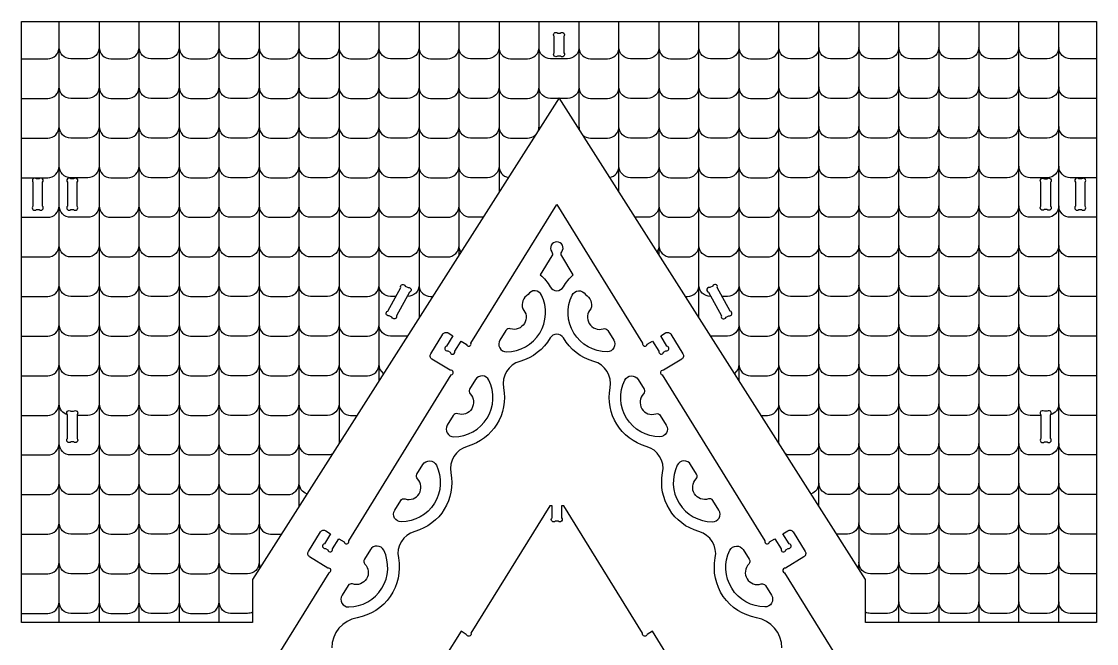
# Model space of a CAD drawing. Extents: x 2995 to 5271, y 518 to 1985.
# Drawn here: x 3443 to 4116, y 1088 to 1478 of the extents above; entities that cross this region are included whole.
import ezdxf

# ---------------------------------------------------------------- set-up
doc = ezdxf.new("R2010")
doc.units = 0
doc.header["$MEASUREMENT"] = 0
doc.layers.add('LAYER1', color=18, linetype='CONTINUOUS')

msp = doc.modelspace()

# ---------------------------------------------------------------- linework, layer by layer
at = {"layer": 'LAYER1'}
msp.add_lwpolyline([(3587.71, 1128.3), (3587.71, 1101.28), (3442.99, 1101.28), (3442.99, 1478.25), (4116.43, 1478.25), (4116.43, 1101.28), (3971.71, 1101.28), (3971.71, 1128.3), (3779.71, 1430.39)], close=True, dxfattribs=at)
for points in [[(3466.61, 1101.28), (3466.61, 1478.25)], [(3491.66, 1478.25), (3491.66, 1101.28)], [(3516.71, 1101.28), (3516.71, 1478.25)], [(3541.76, 1478.25), (3541.76, 1101.28)], [(3566.8, 1101.28), (3566.8, 1478.25)], [(3591.85, 1478.25), (3591.85, 1134.82)], [(3616.9, 1174.23), (3616.9, 1478.25)], [(3641.95, 1478.25), (3641.95, 1213.64)], [(3666.99, 1253.05), (3666.99, 1478.25)], [(3692.04, 1478.25), (3692.04, 1292.46)], [(3717.09, 1331.86), (3717.09, 1478.25)], [(3742.14, 1478.25), (3742.14, 1371.27)], [(3767.18, 1410.68), (3767.18, 1478.25)], [(3792.23, 1478.25), (3792.23, 1410.68)], [(3817.28, 1371.27), (3817.28, 1478.25)], [(3842.33, 1478.25), (3842.33, 1331.86)], [(3867.38, 1292.46), (3867.38, 1478.25)], [(3892.42, 1478.25), (3892.42, 1253.05)], [(3917.47, 1213.64), (3917.47, 1478.25)], [(3942.52, 1174.23), (3942.52, 1478.25)], [(3967.57, 1478.25), (3967.57, 1134.82)], [(3992.61, 1101.28), (3992.61, 1478.25)], [(4017.66, 1478.25), (4017.66, 1101.28)], [(4042.71, 1478.25), (4042.71, 1101.28)], [(4067.76, 1101.28), (4067.76, 1478.25)], [(4092.8, 1101.28), (4092.8, 1478.25)]]:
    msp.add_lwpolyline(points, dxfattribs=at)
for points in [[(3782.71, 1468.83), (3782.71, 1458.68, -1), (3780.58, 1456.56), (3778.83, 1456.56, -1), (3776.71, 1458.68), (3776.71, 1468.83, -1), (3778.83, 1470.96), (3780.58, 1470.96, -1)], [(3450.19, 1377.41), (3450.19, 1362.46, 1), (3452.31, 1360.34), (3454.06, 1360.34, 1), (3456.19, 1362.46), (3456.19, 1377.41, 1), (3454.06, 1379.54), (3452.31, 1379.54, 1)], [(3471.79, 1377.41), (3471.79, 1362.46, 1), (3473.91, 1360.34), (3475.66, 1360.34, 1), (3477.79, 1362.46), (3477.79, 1377.41, 1), (3475.66, 1379.54), (3473.91, 1379.54, 1)], [(4083.75, 1379.54), (4085.5, 1379.54, -1), (4087.63, 1377.41), (4087.63, 1362.46, -1), (4085.5, 1360.34), (4083.75, 1360.34, -1), (4081.63, 1362.46), (4081.63, 1377.41, -1)], [(4103.23, 1377.41), (4103.23, 1362.46, 1), (4105.35, 1360.34), (4107.1, 1360.34, 1), (4109.23, 1362.46), (4109.23, 1377.41, 1), (4107.1, 1379.54), (4105.35, 1379.54, 1)], [(3774.18, 1311.82, 0.575498), (3782.48, 1311.82, -0.077363), (3788.66, 1319.44), (3781.4, 1331.19, -0.303894), (3781.49, 1333.86, 0.612281), (3778.33, 1340.05, 0.612281), (3775.17, 1333.86, -0.303894), (3775.27, 1331.19), (3768.01, 1319.44, -0.077363)], [(3686.04, 1308.45), (3677.96, 1293.64, -1), (3675.08, 1292.8), (3673.32, 1293.76, -1), (3672.47, 1296.64), (3680.55, 1311.45, -1), (3683.44, 1312.29), (3685.2, 1311.33, -1)], [(3873.37, 1308.45), (3881.45, 1293.64, 1), (3884.34, 1292.8), (3886.1, 1293.76, 1), (3886.95, 1296.64), (3878.86, 1311.45, 1), (3875.98, 1312.29), (3874.22, 1311.33, 1)], [(3742.69, 1278.44, 0.589932), (3746.81, 1271.12, 0.55259), (3768.77, 1306.68, 0.589932), (3760.38, 1307.08, 0.344768), (3756.96, 1298.07, -0.782555), (3749.22, 1285.54, 0.344768), (3746.44, 1284.52)], [(3813.98, 1278.44, -0.589932), (3809.86, 1271.12, -0.55259), (3787.89, 1306.68, -0.589932), (3796.29, 1307.08, -0.344768), (3799.71, 1298.07, 0.782555), (3807.45, 1285.54, -0.344768), (3810.22, 1284.52)], [(3713.49, 1231.17), (3709.74, 1225.1, 0.589932), (3713.86, 1217.77, 0.55259), (3735.82, 1253.33, 0.589932), (3727.43, 1253.74), (3723.68, 1247.66, 0.344768), (3724.01, 1244.72, -0.782555), (3716.27, 1232.19, 0.344768)], [(3843.17, 1231.17), (3846.93, 1225.1, -0.589932), (3842.81, 1217.77, -0.55259), (3820.85, 1253.33, -0.589932), (3829.24, 1253.74), (3832.99, 1247.66, -0.344768), (3832.66, 1244.72, 0.782555), (3840.4, 1232.19, -0.344768)], [(3473.91, 1233.79), (3475.66, 1233.79, -1), (3477.79, 1231.66), (3477.79, 1216.71, -1), (3475.66, 1214.59), (3473.91, 1214.59, -1), (3471.79, 1216.71), (3471.79, 1231.66, -1)], [(4081.63, 1231.66), (4081.63, 1216.71, 1), (4083.75, 1214.59), (4085.5, 1214.59, 1), (4087.63, 1216.71), (4087.63, 1231.66, 1), (4085.5, 1233.79), (4083.75, 1233.79, 1)], [(3680.54, 1177.82, -0.344768), (3683.32, 1178.85, 0.782555), (3691.05, 1191.37, -0.344768), (3690.73, 1194.31), (3694.48, 1200.39, -0.589932), (3702.87, 1199.98, -0.55259), (3680.91, 1164.42, -0.589932), (3676.79, 1171.75)], [(3876.13, 1177.82, 0.344768), (3873.35, 1178.85, -0.782555), (3865.61, 1191.37, 0.344768), (3865.94, 1194.31), (3862.19, 1200.39, 0.589932), (3853.8, 1199.98, 0.55259), (3875.76, 1164.42, 0.589932), (3879.88, 1171.75)], [(3647.59, 1124.47), (3643.84, 1118.4, 0.589932), (3647.96, 1111.08, 0.55259), (3669.92, 1146.63, 0.589932), (3661.53, 1147.04), (3657.78, 1140.96, 0.344768), (3658.1, 1138.02, -0.782555), (3650.37, 1125.5, 0.344768)], [(3909.08, 1124.47), (3912.83, 1118.4, -0.589932), (3908.71, 1111.08, -0.55259), (3886.75, 1146.63, -0.589932), (3895.14, 1147.04), (3898.89, 1140.96, -0.344768), (3898.56, 1138.02, 0.782555), (3906.3, 1125.5, -0.344768)]]:
    msp.add_lwpolyline(points, format="xyb", close=True, dxfattribs=at)
for points in [[(3442.99, 1454.81), (3459.41, 1454.81, 0.414214), (3466.61, 1462.01)], [(3491.66, 1462.01, -0.414214), (3484.46, 1454.81), (3473.81, 1454.81, -0.414214), (3466.61, 1462.01)], [(3491.66, 1462.01, 0.414214), (3498.86, 1454.81), (3509.51, 1454.81, 0.414214), (3516.71, 1462.01)], [(3541.76, 1462.01, -0.414214), (3534.56, 1454.81), (3523.91, 1454.81, -0.414214), (3516.71, 1462.01)], [(3541.76, 1462.01, 0.414214), (3548.96, 1454.81), (3559.6, 1454.81, 0.414214), (3566.8, 1462.01)], [(3591.85, 1462.01, -0.414214), (3584.65, 1454.81), (3574, 1454.81, -0.414214), (3566.8, 1462.01)], [(3591.85, 1462.01, 0.414214), (3599.05, 1454.81), (3609.7, 1454.81, 0.414214), (3616.9, 1462.01)], [(3641.95, 1462.01, -0.414214), (3634.75, 1454.81), (3624.1, 1454.81, -0.414214), (3616.9, 1462.01)], [(3641.95, 1462.01, 0.414214), (3649.15, 1454.81), (3659.79, 1454.81, 0.414214), (3666.99, 1462.01)], [(3692.04, 1462.01, -0.414214), (3684.84, 1454.81), (3674.19, 1454.81, -0.414214), (3666.99, 1462.01)], [(3692.04, 1462.01, 0.414214), (3699.24, 1454.81), (3709.89, 1454.81, 0.414214), (3717.09, 1462.01)], [(3742.14, 1462.01, -0.414214), (3734.94, 1454.81), (3724.29, 1454.81, -0.414214), (3717.09, 1462.01)], [(3742.14, 1462.01, 0.414214), (3749.34, 1454.81), (3759.98, 1454.81, 0.414214), (3767.18, 1462.01)], [(3792.23, 1462.01, -0.414214), (3785.03, 1454.81), (3774.38, 1454.81, -0.414214), (3767.18, 1462.01)], [(3792.23, 1462.01, 0.414214), (3799.43, 1454.81), (3810.08, 1454.81, 0.414214), (3817.28, 1462.01)], [(3842.33, 1462.01, -0.414214), (3835.13, 1454.81), (3824.48, 1454.81, -0.414214), (3817.28, 1462.01)], [(3842.33, 1462.01, 0.414214), (3849.53, 1454.81), (3860.18, 1454.81, 0.414214), (3867.38, 1462.01)], [(3892.42, 1462.01, -0.414214), (3885.22, 1454.81), (3874.58, 1454.81, -0.414214), (3867.38, 1462.01)], [(3892.42, 1462.01, 0.414214), (3899.62, 1454.81), (3910.27, 1454.81, 0.414214), (3917.47, 1462.01)], [(3942.52, 1462.01, -0.414214), (3935.32, 1454.81), (3924.67, 1454.81, -0.414214), (3917.47, 1462.01)], [(3967.57, 1462.01, -0.414214), (3960.37, 1454.81), (3949.72, 1454.81, -0.414214), (3942.52, 1462.01)], [(3992.61, 1462.01, -0.414214), (3985.41, 1454.81), (3974.77, 1454.81, -0.414214), (3967.57, 1462.01)], [(4017.66, 1462.01, -0.414214), (4010.46, 1454.81), (3999.81, 1454.81, -0.414214), (3992.61, 1462.01)], [(4042.71, 1462.01, -0.414214), (4035.51, 1454.81), (4024.86, 1454.81, -0.414214), (4017.66, 1462.01)], [(4067.76, 1462.01, -0.414214), (4060.56, 1454.81), (4049.91, 1454.81, -0.414214), (4042.71, 1462.01)], [(4092.8, 1462.01, -0.414214), (4085.6, 1454.81), (4074.96, 1454.81, -0.414214), (4067.76, 1462.01)], [(4116.43, 1454.81), (4100, 1454.81, -0.414214), (4092.8, 1462.01)], [(3442.99, 1429.97), (3459.41, 1429.97, 0.414214), (3466.61, 1437.17)], [(3491.66, 1437.17, -0.414214), (3484.46, 1429.97), (3473.81, 1429.97, -0.414214), (3466.61, 1437.17)], [(3491.66, 1437.17, 0.414214), (3498.86, 1429.97), (3509.51, 1429.97, 0.414214), (3516.71, 1437.17)], [(3541.76, 1437.17, -0.414214), (3534.56, 1429.97), (3523.91, 1429.97, -0.414214), (3516.71, 1437.17)], [(3541.76, 1437.17, 0.414214), (3548.96, 1429.97), (3559.6, 1429.97, 0.414214), (3566.8, 1437.17)], [(3591.85, 1437.17, -0.414214), (3584.65, 1429.97), (3574, 1429.97, -0.414214), (3566.8, 1437.17)], [(3591.85, 1437.17, 0.414214), (3599.05, 1429.97), (3609.7, 1429.97, 0.414214), (3616.9, 1437.17)], [(3641.95, 1437.17, -0.414214), (3634.75, 1429.97), (3624.1, 1429.97, -0.414214), (3616.9, 1437.17)], [(3641.95, 1437.17, 0.414214), (3649.15, 1429.97), (3659.79, 1429.97, 0.414214), (3666.99, 1437.17)], [(3692.04, 1437.17, -0.414214), (3684.84, 1429.97), (3674.19, 1429.97, -0.414214), (3666.99, 1437.17)], [(3692.04, 1437.17, 0.414214), (3699.24, 1429.97), (3709.89, 1429.97, 0.414214), (3717.09, 1437.17)], [(3742.14, 1437.17, -0.414214), (3734.94, 1429.97), (3724.29, 1429.97, -0.414214), (3717.09, 1437.17)], [(3742.14, 1437.17, 0.414214), (3749.34, 1429.97), (3759.98, 1429.97, 0.414214), (3767.18, 1437.17)], [(3779.44, 1429.97), (3774.38, 1429.97, -0.414214), (3767.18, 1437.17)], [(3792.23, 1437.17, -0.414214), (3785.03, 1429.97), (3779.98, 1429.97)], [(3792.23, 1437.17, 0.414214), (3799.43, 1429.97), (3810.08, 1429.97, 0.414214), (3817.28, 1437.17)], [(3842.33, 1437.17, -0.414214), (3835.13, 1429.97), (3824.48, 1429.97, -0.414214), (3817.28, 1437.17)], [(3842.33, 1437.17, 0.414214), (3849.53, 1429.97), (3860.18, 1429.97, 0.414214), (3867.38, 1437.17)], [(3892.42, 1437.17, -0.414214), (3885.22, 1429.97), (3874.58, 1429.97, -0.414214), (3867.38, 1437.17)], [(3892.42, 1437.17, 0.414214), (3899.62, 1429.97), (3910.27, 1429.97, 0.414214), (3917.47, 1437.17)], [(3942.52, 1437.17, -0.414214), (3935.32, 1429.97), (3924.67, 1429.97, -0.414214), (3917.47, 1437.17)], [(3967.57, 1437.17, -0.414214), (3960.37, 1429.97), (3949.72, 1429.97, -0.414214), (3942.52, 1437.17)], [(3992.61, 1437.17, -0.414214), (3985.41, 1429.97), (3974.77, 1429.97, -0.414214), (3967.57, 1437.17)], [(4017.66, 1437.17, -0.414214), (4010.46, 1429.97), (3999.81, 1429.97, -0.414214), (3992.61, 1437.17)], [(4042.71, 1437.17, -0.414214), (4035.51, 1429.97), (4024.86, 1429.97, -0.414214), (4017.66, 1437.17)], [(4067.76, 1437.17, -0.414214), (4060.56, 1429.97), (4049.91, 1429.97, -0.414214), (4042.71, 1437.17)], [(4092.8, 1437.17, -0.414214), (4085.6, 1429.97), (4074.96, 1429.97, -0.414214), (4067.76, 1437.17)], [(4116.43, 1429.97), (4100, 1429.97, -0.414214), (4092.8, 1437.17)], [(3442.99, 1405.13), (3459.41, 1405.13, 0.414214), (3466.61, 1412.33)], [(3491.66, 1412.33, -0.414214), (3484.46, 1405.13), (3473.81, 1405.13, -0.414214), (3466.61, 1412.33)], [(3491.66, 1412.33, 0.414214), (3498.86, 1405.13), (3509.51, 1405.13, 0.414214), (3516.71, 1412.33)], [(3541.76, 1412.33, -0.414214), (3534.56, 1405.13), (3523.91, 1405.13, -0.414214), (3516.71, 1412.33)], [(3541.76, 1412.33, 0.414214), (3548.96, 1405.13), (3559.6, 1405.13, 0.414214), (3566.8, 1412.33)], [(3591.85, 1412.33, -0.414214), (3584.65, 1405.13), (3574, 1405.13, -0.414214), (3566.8, 1412.33)], [(3591.85, 1412.33, 0.414214), (3599.05, 1405.13), (3609.7, 1405.13, 0.414214), (3616.9, 1412.33)], [(3641.95, 1412.33, -0.414214), (3634.75, 1405.13), (3624.1, 1405.13, -0.414214), (3616.9, 1412.33)], [(3641.95, 1412.33, 0.414214), (3649.15, 1405.13), (3659.79, 1405.13, 0.414214), (3666.99, 1412.33)], [(3692.04, 1412.33, -0.414214), (3684.84, 1405.13), (3674.19, 1405.13, -0.414214), (3666.99, 1412.33)], [(3692.04, 1412.33, 0.414214), (3699.24, 1405.13), (3709.89, 1405.13, 0.414214), (3717.09, 1412.33)], [(3742.14, 1412.33, -0.414214), (3734.94, 1405.13), (3724.29, 1405.13, -0.414214), (3717.09, 1412.33)], [(3742.14, 1412.33, 0.414214), (3749.34, 1405.13), (3759.98, 1405.13, 0.188396), (3764.87, 1407.03)], [(3766.85, 1410.15, 0.076751), (3767.18, 1412.33)], [(3767.33, 1410.9, -0.049716), (3767.18, 1412.33)], [(3792.23, 1412.33, -0.049716), (3792.09, 1410.9)], [(3792.23, 1412.33, 0.076751), (3792.57, 1410.15)], [(3794.55, 1407.03, 0.188396), (3799.43, 1405.13), (3810.08, 1405.13, 0.414214), (3817.28, 1412.33)], [(3842.33, 1412.33, -0.414214), (3835.13, 1405.13), (3824.48, 1405.13, -0.414214), (3817.28, 1412.33)], [(3842.33, 1412.33, 0.414214), (3849.53, 1405.13), (3860.18, 1405.13, 0.414214), (3867.38, 1412.33)], [(3892.42, 1412.33, -0.414214), (3885.22, 1405.13), (3874.58, 1405.13, -0.414214), (3867.38, 1412.33)], [(3892.42, 1412.33, 0.414214), (3899.62, 1405.13), (3910.27, 1405.13, 0.414214), (3917.47, 1412.33)], [(3942.52, 1412.33, -0.414214), (3935.32, 1405.13), (3924.67, 1405.13, -0.414214), (3917.47, 1412.33)], [(3967.57, 1412.33, -0.414214), (3960.37, 1405.13), (3949.72, 1405.13, -0.414214), (3942.52, 1412.33)], [(3992.61, 1412.33, -0.414214), (3985.41, 1405.13), (3974.77, 1405.13, -0.414214), (3967.57, 1412.33)], [(4017.66, 1412.33, -0.414214), (4010.46, 1405.13), (3999.81, 1405.13, -0.414214), (3992.61, 1412.33)], [(4042.71, 1412.33, -0.414214), (4035.51, 1405.13), (4024.86, 1405.13, -0.414214), (4017.66, 1412.33)], [(4067.76, 1412.33, -0.414214), (4060.56, 1405.13), (4049.91, 1405.13, -0.414214), (4042.71, 1412.33)], [(4092.8, 1412.33, -0.414214), (4085.6, 1405.13), (4074.96, 1405.13, -0.414214), (4067.76, 1412.33)], [(4116.43, 1405.13), (4100, 1405.13, -0.414214), (4092.8, 1412.33)], [(3442.99, 1380.29), (3459.41, 1380.29, 0.414214), (3466.61, 1387.49)], [(3491.66, 1387.49, -0.414214), (3484.46, 1380.29), (3473.81, 1380.29, -0.414214), (3466.61, 1387.49)], [(3491.66, 1387.49, 0.414214), (3498.86, 1380.29), (3509.51, 1380.29, 0.414214), (3516.71, 1387.49)], [(3541.76, 1387.49, -0.414214), (3534.56, 1380.29), (3523.91, 1380.29, -0.414214), (3516.71, 1387.49)], [(3541.76, 1387.49, 0.414214), (3548.96, 1380.29), (3559.6, 1380.29, 0.414214), (3566.8, 1387.49)], [(3591.85, 1387.49, -0.414214), (3584.65, 1380.29), (3574, 1380.29, -0.414214), (3566.8, 1387.49)], [(3591.85, 1387.49, 0.414214), (3599.05, 1380.29), (3609.7, 1380.29, 0.414214), (3616.9, 1387.49)], [(3641.95, 1387.49, -0.414214), (3634.75, 1380.29), (3624.1, 1380.29, -0.414214), (3616.9, 1387.49)], [(3641.95, 1387.49, 0.414214), (3649.15, 1380.29), (3659.79, 1380.29, 0.414214), (3666.99, 1387.49)], [(3692.04, 1387.49, -0.414214), (3684.84, 1380.29), (3674.19, 1380.29, -0.414214), (3666.99, 1387.49)], [(3692.04, 1387.49, 0.414214), (3699.24, 1380.29), (3709.89, 1380.29, 0.414214), (3717.09, 1387.49)], [(3742.14, 1387.49, -0.414214), (3734.94, 1380.29), (3724.29, 1380.29, -0.414214), (3717.09, 1387.49)], [(3742.14, 1387.49, 0.358552), (3747.95, 1380.42)], [(3811.47, 1380.42, 0.358552), (3817.28, 1387.49)], [(3842.33, 1387.49, -0.414214), (3835.13, 1380.29), (3824.48, 1380.29, -0.414214), (3817.28, 1387.49)], [(3842.33, 1387.49, 0.414214), (3849.53, 1380.29), (3860.18, 1380.29, 0.414214), (3867.38, 1387.49)], [(3892.42, 1387.49, -0.414214), (3885.22, 1380.29), (3874.58, 1380.29, -0.414214), (3867.38, 1387.49)], [(3892.42, 1387.49, 0.414214), (3899.62, 1380.29), (3910.27, 1380.29, 0.414214), (3917.47, 1387.49)], [(3942.52, 1387.49, -0.414214), (3935.32, 1380.29), (3924.67, 1380.29, -0.414214), (3917.47, 1387.49)], [(3967.57, 1387.49, -0.414214), (3960.37, 1380.29), (3949.72, 1380.29, -0.414214), (3942.52, 1387.49)], [(3992.61, 1387.49, -0.414214), (3985.41, 1380.29), (3974.77, 1380.29, -0.414214), (3967.57, 1387.49)], [(4017.66, 1387.49, -0.414214), (4010.46, 1380.29), (3999.81, 1380.29, -0.414214), (3992.61, 1387.49)], [(4042.71, 1387.49, -0.414214), (4035.51, 1380.29), (4024.86, 1380.29, -0.414214), (4017.66, 1387.49)], [(4067.76, 1387.49, -0.414214), (4060.56, 1380.29), (4049.91, 1380.29, -0.414214), (4042.71, 1387.49)], [(4092.8, 1387.49, -0.414214), (4085.6, 1380.29), (4074.96, 1380.29, -0.414214), (4067.76, 1387.49)], [(4116.43, 1380.29), (4100, 1380.29, -0.414214), (4092.8, 1387.49)], [(3442.99, 1355.45), (3459.41, 1355.45, 0.414214), (3466.61, 1362.65)], [(3491.66, 1362.65, -0.414214), (3484.46, 1355.45), (3473.81, 1355.45, -0.414214), (3466.61, 1362.65)], [(3491.66, 1362.65, 0.414214), (3498.86, 1355.45), (3509.51, 1355.45, 0.414214), (3516.71, 1362.65)], [(3541.76, 1362.65, -0.414214), (3534.56, 1355.45), (3523.91, 1355.45, -0.414214), (3516.71, 1362.65)], [(3541.76, 1362.65, 0.414214), (3548.96, 1355.45), (3559.6, 1355.45, 0.414214), (3566.8, 1362.65)], [(3591.85, 1362.65, -0.414214), (3584.65, 1355.45), (3574, 1355.45, -0.414214), (3566.8, 1362.65)], [(3587.77, 1055.02), (3635.66, 1132.56, 1), (3634.97, 1135.49), (3623.51, 1142.57, -0.414214), (3622.73, 1145.87), (3630.3, 1158.13, -0.414214), (3633.6, 1158.91), (3636.66, 1157.01), (3632.73, 1150.66, 1), (3633.43, 1147.73), (3634.91, 1146.81, 1), (3637.84, 1147.5), (3641.77, 1153.86), (3645.06, 1151.83, 1), (3647.99, 1152.52), (3712.25, 1256.57, 1), (3711.56, 1259.49), (3700.1, 1266.57, -0.414214), (3699.32, 1269.88), (3706.89, 1282.13, -0.414214), (3710.19, 1282.91), (3713.25, 1281.02), (3709.32, 1274.66, 1), (3710.02, 1271.73), (3711.5, 1270.81, 1), (3714.43, 1271.5), (3718.36, 1277.86), (3721.65, 1275.83, 1), (3724.58, 1276.52), (3778.33, 1363.55), (3832.09, 1276.52, 1), (3835.02, 1275.83), (3838.31, 1277.86), (3842.24, 1271.5, 1), (3845.17, 1270.81), (3846.65, 1271.73, 1), (3847.34, 1274.66), (3843.42, 1281.02), (3846.48, 1282.91, -0.414214), (3849.78, 1282.13), (3857.35, 1269.88, -0.414214), (3856.57, 1266.57), (3845.11, 1259.49, 1), (3844.41, 1256.57), (3908.68, 1152.52, 1), (3911.61, 1151.83), (3914.9, 1153.86), (3918.83, 1147.5, 1), (3921.76, 1146.81), (3923.24, 1147.73, 1), (3923.93, 1150.66), (3920.01, 1157.01), (3923.07, 1158.91, -0.414214), (3926.37, 1158.13), (3933.94, 1145.87, -0.414214), (3933.16, 1142.57), (3921.7, 1135.49, 1), (3921, 1132.56), (3968.9, 1055.02, -0.139213)], [(3591.85, 1362.65, 0.414214), (3599.05, 1355.45), (3609.7, 1355.45, 0.414214), (3616.9, 1362.65)], [(3641.95, 1362.65, -0.414214), (3634.75, 1355.45), (3624.1, 1355.45, -0.414214), (3616.9, 1362.65)], [(3641.95, 1362.65, 0.414214), (3649.15, 1355.45), (3659.79, 1355.45, 0.414214), (3666.99, 1362.65)], [(3692.04, 1362.65, -0.414214), (3684.84, 1355.45), (3674.19, 1355.45, -0.414214), (3666.99, 1362.65)], [(3692.04, 1362.65, 0.414214), (3699.24, 1355.45), (3709.89, 1355.45, 0.414214), (3717.09, 1362.65)], [(3732.08, 1355.45), (3724.29, 1355.45, -0.414214), (3717.09, 1362.65)], [(3842.33, 1362.65, -0.414214), (3835.13, 1355.45), (3827.34, 1355.45)], [(3842.33, 1362.65, 0.414214), (3849.53, 1355.45), (3860.18, 1355.45, 0.414214), (3867.38, 1362.65)], [(3892.42, 1362.65, -0.414214), (3885.22, 1355.45), (3874.58, 1355.45, -0.414214), (3867.38, 1362.65)], [(3892.42, 1362.65, 0.414214), (3899.62, 1355.45), (3910.27, 1355.45, 0.414214), (3917.47, 1362.65)], [(3942.52, 1362.65, -0.414214), (3935.32, 1355.45), (3924.67, 1355.45, -0.414214), (3917.47, 1362.65)], [(3967.57, 1362.65, -0.414214), (3960.37, 1355.45), (3949.72, 1355.45, -0.414214), (3942.52, 1362.65)], [(3992.61, 1362.65, -0.414214), (3985.41, 1355.45), (3974.77, 1355.45, -0.414214), (3967.57, 1362.65)], [(4017.66, 1362.65, -0.414214), (4010.46, 1355.45), (3999.81, 1355.45, -0.414214), (3992.61, 1362.65)], [(4042.71, 1362.65, -0.414214), (4035.51, 1355.45), (4024.86, 1355.45, -0.414214), (4017.66, 1362.65)], [(4067.76, 1362.65, -0.414214), (4060.56, 1355.45), (4049.91, 1355.45, -0.414214), (4042.71, 1362.65)], [(4092.8, 1362.65, -0.414214), (4085.6, 1355.45), (4074.96, 1355.45, -0.414214), (4067.76, 1362.65)], [(4116.43, 1355.45), (4100, 1355.45, -0.414214), (4092.8, 1362.65)], [(3442.99, 1330.61), (3459.41, 1330.61, 0.414214), (3466.61, 1337.81)], [(3491.66, 1337.81, -0.414214), (3484.46, 1330.61), (3473.81, 1330.61, -0.414214), (3466.61, 1337.81)], [(3491.66, 1337.81, 0.414214), (3498.86, 1330.61), (3509.51, 1330.61, 0.414214), (3516.71, 1337.81)], [(3541.76, 1337.81, -0.414214), (3534.56, 1330.61), (3523.91, 1330.61, -0.414214), (3516.71, 1337.81)], [(3541.76, 1337.81, 0.414214), (3548.96, 1330.61), (3559.6, 1330.61, 0.414214), (3566.8, 1337.81)], [(3591.85, 1337.81, -0.414214), (3584.65, 1330.61), (3574, 1330.61, -0.414214), (3566.8, 1337.81)], [(3591.85, 1337.81, 0.414214), (3599.05, 1330.61), (3609.7, 1330.61, 0.414214), (3616.9, 1337.81)], [(3641.95, 1337.81, -0.414214), (3634.75, 1330.61), (3624.1, 1330.61, -0.414214), (3616.9, 1337.81)], [(3641.95, 1337.81, 0.414214), (3649.15, 1330.61), (3659.79, 1330.61, 0.414214), (3666.99, 1337.81)], [(3692.04, 1337.81, -0.414214), (3684.84, 1330.61), (3674.19, 1330.61, -0.414214), (3666.99, 1337.81)], [(3692.04, 1337.81, 0.414214), (3699.24, 1330.61), (3709.89, 1330.61, 0.414214), (3717.09, 1337.81)], [(3718.31, 1333.79, -0.14901), (3717.09, 1337.81)], [(3842.33, 1337.81, -0.14901), (3841.1, 1333.79)], [(3842.33, 1337.81, 0.414214), (3849.53, 1330.61), (3860.18, 1330.61, 0.414214), (3867.38, 1337.81)], [(3892.42, 1337.81, -0.414214), (3885.22, 1330.61), (3874.58, 1330.61, -0.414214), (3867.38, 1337.81)], [(3892.42, 1337.81, 0.414214), (3899.62, 1330.61), (3910.27, 1330.61, 0.414214), (3917.47, 1337.81)], [(3942.52, 1337.81, -0.414214), (3935.32, 1330.61), (3924.67, 1330.61, -0.414214), (3917.47, 1337.81)], [(3967.57, 1337.81, -0.414214), (3960.37, 1330.61), (3949.72, 1330.61, -0.414214), (3942.52, 1337.81)], [(3992.61, 1337.81, -0.414214), (3985.41, 1330.61), (3974.77, 1330.61, -0.414214), (3967.57, 1337.81)], [(4017.66, 1337.81, -0.414214), (4010.46, 1330.61), (3999.81, 1330.61, -0.414214), (3992.61, 1337.81)], [(4042.71, 1337.81, -0.414214), (4035.51, 1330.61), (4024.86, 1330.61, -0.414214), (4017.66, 1337.81)], [(4067.76, 1337.81, -0.414214), (4060.56, 1330.61), (4049.91, 1330.61, -0.414214), (4042.71, 1337.81)], [(4092.8, 1337.81, -0.414214), (4085.6, 1330.61), (4074.96, 1330.61, -0.414214), (4067.76, 1337.81)], [(4116.43, 1330.61), (4100, 1330.61, -0.414214), (4092.8, 1337.81)], [(3442.99, 1305.77), (3459.41, 1305.77, 0.414214), (3466.61, 1312.97)], [(3491.66, 1312.97, -0.414214), (3484.46, 1305.77), (3473.81, 1305.77, -0.414214), (3466.61, 1312.97)], [(3491.66, 1312.97, 0.414214), (3498.86, 1305.77), (3509.51, 1305.77, 0.414214), (3516.71, 1312.97)], [(3541.76, 1312.97, -0.414214), (3534.56, 1305.77), (3523.91, 1305.77, -0.414214), (3516.71, 1312.97)], [(3541.76, 1312.97, 0.414214), (3548.96, 1305.77), (3559.6, 1305.77, 0.414214), (3566.8, 1312.97)], [(3591.85, 1312.97, -0.414214), (3584.65, 1305.77), (3574, 1305.77, -0.414214), (3566.8, 1312.97)], [(3591.85, 1312.97, 0.414214), (3599.05, 1305.77), (3609.7, 1305.77, 0.414214), (3616.9, 1312.97)], [(3641.95, 1312.97, -0.414214), (3634.75, 1305.77), (3624.1, 1305.77, -0.414214), (3616.9, 1312.97)], [(3641.95, 1312.97, 0.414214), (3649.15, 1305.77), (3659.79, 1305.77, 0.414214), (3666.99, 1312.97)], [(3677.45, 1305.77), (3674.19, 1305.77, -0.414214), (3666.99, 1312.97)], [(3692.04, 1312.97, -0.414214), (3684.84, 1305.77), (3684.58, 1305.77)], [(3692.04, 1312.97, 0.414214), (3699.24, 1305.77), (3700.5, 1305.77)], [(3858.92, 1305.77), (3860.18, 1305.77, 0.414214), (3867.38, 1312.97)], [(3874.84, 1305.77), (3874.58, 1305.77, -0.414214), (3867.38, 1312.97)], [(3892.42, 1312.97, -0.414214), (3885.22, 1305.77), (3881.97, 1305.77)], [(3892.42, 1312.97, 0.414214), (3899.62, 1305.77), (3910.27, 1305.77, 0.414214), (3917.47, 1312.97)], [(3942.52, 1312.97, -0.414214), (3935.32, 1305.77), (3924.67, 1305.77, -0.414214), (3917.47, 1312.97)], [(3967.57, 1312.97, -0.414214), (3960.37, 1305.77), (3949.72, 1305.77, -0.414214), (3942.52, 1312.97)], [(3992.61, 1312.97, -0.414214), (3985.41, 1305.77), (3974.77, 1305.77, -0.414214), (3967.57, 1312.97)], [(4017.66, 1312.97, -0.414214), (4010.46, 1305.77), (3999.81, 1305.77, -0.414214), (3992.61, 1312.97)], [(4042.71, 1312.97, -0.414214), (4035.51, 1305.77), (4024.86, 1305.77, -0.414214), (4017.66, 1312.97)], [(4067.76, 1312.97, -0.414214), (4060.56, 1305.77), (4049.91, 1305.77, -0.414214), (4042.71, 1312.97)], [(4092.8, 1312.97, -0.414214), (4085.6, 1305.77), (4074.96, 1305.77, -0.414214), (4067.76, 1312.97)], [(4116.43, 1305.77), (4100, 1305.77, -0.414214), (4092.8, 1312.97)], [(3442.99, 1280.93), (3459.41, 1280.93, 0.414214), (3466.61, 1288.13)], [(3491.66, 1288.13, -0.414214), (3484.46, 1280.93), (3473.81, 1280.93, -0.414214), (3466.61, 1288.13)], [(3491.66, 1288.13, 0.414214), (3498.86, 1280.93), (3509.51, 1280.93, 0.414214), (3516.71, 1288.13)], [(3541.76, 1288.13, -0.414214), (3534.56, 1280.93), (3523.91, 1280.93, -0.414214), (3516.71, 1288.13)], [(3541.76, 1288.13, 0.414214), (3548.96, 1280.93), (3559.6, 1280.93, 0.414214), (3566.8, 1288.13)], [(3591.85, 1288.13, -0.414214), (3584.65, 1280.93), (3574, 1280.93, -0.414214), (3566.8, 1288.13)], [(3591.85, 1288.13, 0.414214), (3599.05, 1280.93), (3609.7, 1280.93, 0.414214), (3616.9, 1288.13)], [(3641.95, 1288.13, -0.414214), (3634.75, 1280.93), (3624.1, 1280.93, -0.414214), (3616.9, 1288.13)], [(3641.95, 1288.13, 0.414214), (3649.15, 1280.93), (3659.79, 1280.93, 0.414214), (3666.99, 1288.13)], [(3684.71, 1280.93), (3674.19, 1280.93, -0.414214), (3666.99, 1288.13)], [(3892.42, 1288.13, -0.414214), (3885.22, 1280.93), (3874.7, 1280.93)], [(3892.42, 1288.13, 0.414214), (3899.62, 1280.93), (3910.27, 1280.93, 0.414214), (3917.47, 1288.13)], [(3942.52, 1288.13, -0.414214), (3935.32, 1280.93), (3924.67, 1280.93, -0.414214), (3917.47, 1288.13)], [(3967.57, 1288.13, -0.414214), (3960.37, 1280.93), (3949.72, 1280.93, -0.414214), (3942.52, 1288.13)], [(3992.61, 1288.13, -0.414214), (3985.41, 1280.93), (3974.77, 1280.93, -0.414214), (3967.57, 1288.13)], [(4017.66, 1288.13, -0.414214), (4010.46, 1280.93), (3999.81, 1280.93, -0.414214), (3992.61, 1288.13)], [(4042.71, 1288.13, -0.414214), (4035.51, 1280.93), (4024.86, 1280.93, -0.414214), (4017.66, 1288.13)], [(4067.76, 1288.13, -0.414214), (4060.56, 1280.93), (4049.91, 1280.93, -0.414214), (4042.71, 1288.13)], [(4092.8, 1288.13, -0.414214), (4085.6, 1280.93), (4074.96, 1280.93, -0.414214), (4067.76, 1288.13)], [(4116.43, 1280.93), (4100, 1280.93, -0.414214), (4092.8, 1288.13)], [(3919.3, 1085.44, 0.364346), (3903.41, 1104.35, -0.419429), (3877.6, 1141.81, 0.390324), (3867.35, 1158.41, -0.390324), (3844.65, 1195.16, 0.390324), (3834.4, 1211.75, -0.390324), (3811.7, 1248.5, 0.390324), (3801.45, 1265.1, -0.195222), (3782.48, 1279.78, 0.575498), (3774.18, 1279.78, -0.195222), (3755.22, 1265.1, 0.390324), (3744.97, 1248.5, -0.390324), (3722.27, 1211.75, 0.390324), (3712.02, 1195.16, -0.390324), (3689.32, 1158.41, 0.390324), (3679.07, 1141.81, -0.419429), (3653.26, 1104.35, 0.364346), (3637.37, 1085.44)], [(3442.99, 1256.09), (3459.41, 1256.09, 0.414214), (3466.61, 1263.29)], [(3491.66, 1263.29, -0.414214), (3484.46, 1256.09), (3473.81, 1256.09, -0.414214), (3466.61, 1263.29)], [(3491.66, 1263.29, 0.414214), (3498.86, 1256.09), (3509.51, 1256.09, 0.414214), (3516.71, 1263.29)], [(3541.76, 1263.29, -0.414214), (3534.56, 1256.09), (3523.91, 1256.09, -0.414214), (3516.71, 1263.29)], [(3541.76, 1263.29, 0.414214), (3548.96, 1256.09), (3559.6, 1256.09, 0.414214), (3566.8, 1263.29)], [(3591.85, 1263.29, -0.414214), (3584.65, 1256.09), (3574, 1256.09, -0.414214), (3566.8, 1263.29)], [(3591.85, 1263.29, 0.414214), (3599.05, 1256.09), (3609.7, 1256.09, 0.414214), (3616.9, 1263.29)], [(3641.95, 1263.29, -0.414214), (3634.75, 1256.09), (3624.1, 1256.09, -0.414214), (3616.9, 1263.29)], [(3641.95, 1263.29, 0.414214), (3649.15, 1256.09), (3659.79, 1256.09, 0.414214), (3666.99, 1263.29)], [(3669.85, 1257.54, -0.235041), (3666.99, 1263.29)], [(3892.42, 1263.29, -0.235041), (3889.56, 1257.54)], [(3892.42, 1263.29, 0.414214), (3899.62, 1256.09), (3910.27, 1256.09, 0.414214), (3917.47, 1263.29)], [(3942.52, 1263.29, -0.414214), (3935.32, 1256.09), (3924.67, 1256.09, -0.414214), (3917.47, 1263.29)], [(3967.57, 1263.29, -0.414214), (3960.37, 1256.09), (3949.72, 1256.09, -0.414214), (3942.52, 1263.29)], [(3992.61, 1263.29, -0.414214), (3985.41, 1256.09), (3974.77, 1256.09, -0.414214), (3967.57, 1263.29)], [(4017.66, 1263.29, -0.414214), (4010.46, 1256.09), (3999.81, 1256.09, -0.414214), (3992.61, 1263.29)], [(4042.71, 1263.29, -0.414214), (4035.51, 1256.09), (4024.86, 1256.09, -0.414214), (4017.66, 1263.29)], [(4067.76, 1263.29, -0.414214), (4060.56, 1256.09), (4049.91, 1256.09, -0.414214), (4042.71, 1263.29)], [(4092.8, 1263.29, -0.414214), (4085.6, 1256.09), (4074.96, 1256.09, -0.414214), (4067.76, 1263.29)], [(4116.43, 1256.09), (4100, 1256.09, -0.414214), (4092.8, 1263.29)], [(3442.99, 1231.25), (3459.41, 1231.25, 0.414214), (3466.61, 1238.45)], [(3471.79, 1231.54, -0.332931), (3466.61, 1238.45)], [(3491.66, 1238.45, -0.414214), (3484.46, 1231.25), (3477.79, 1231.25)], [(3491.66, 1238.45, 0.414214), (3498.86, 1231.25), (3509.51, 1231.25, 0.414214), (3516.71, 1238.45)], [(3541.76, 1238.45, -0.414214), (3534.56, 1231.25), (3523.91, 1231.25, -0.414214), (3516.71, 1238.45)], [(3541.76, 1238.45, 0.414214), (3548.96, 1231.25), (3559.6, 1231.25, 0.414214), (3566.8, 1238.45)], [(3591.85, 1238.45, -0.414214), (3584.65, 1231.25), (3574, 1231.25, -0.414214), (3566.8, 1238.45)], [(3591.85, 1238.45, 0.414214), (3599.05, 1231.25), (3609.7, 1231.25, 0.414214), (3616.9, 1238.45)], [(3641.95, 1238.45, -0.414214), (3634.75, 1231.25), (3624.1, 1231.25, -0.414214), (3616.9, 1238.45)], [(3641.95, 1238.45, 0.414214), (3649.15, 1231.25), (3653.14, 1231.25)], [(3906.28, 1231.25), (3910.27, 1231.25, 0.414214), (3917.47, 1238.45)], [(3942.52, 1238.45, -0.414214), (3935.32, 1231.25), (3924.67, 1231.25, -0.414214), (3917.47, 1238.45)], [(3967.57, 1238.45, -0.414214), (3960.37, 1231.25), (3949.72, 1231.25, -0.414214), (3942.52, 1238.45)], [(3992.61, 1238.45, -0.414214), (3985.41, 1231.25), (3974.77, 1231.25, -0.414214), (3967.57, 1238.45)], [(4017.66, 1238.45, -0.414214), (4010.46, 1231.25), (3999.81, 1231.25, -0.414214), (3992.61, 1238.45)], [(4042.71, 1238.45, -0.414214), (4035.51, 1231.25), (4024.86, 1231.25, -0.414214), (4017.66, 1238.45)], [(4067.76, 1238.45, -0.414214), (4060.56, 1231.25), (4049.91, 1231.25, -0.414214), (4042.71, 1238.45)], [(4081.63, 1231.25), (4074.96, 1231.25, -0.414214), (4067.76, 1238.45)], [(4092.8, 1238.45, -0.332931), (4087.63, 1231.54)], [(4116.43, 1231.25), (4100, 1231.25, -0.414214), (4092.8, 1238.45)], [(3442.99, 1206.41), (3459.41, 1206.41, 0.414214), (3466.61, 1213.61)], [(3491.66, 1213.61, -0.414214), (3484.46, 1206.41), (3473.81, 1206.41, -0.414214), (3466.61, 1213.61)], [(3491.66, 1213.61, 0.414214), (3498.86, 1206.41), (3509.51, 1206.41, 0.414214), (3516.71, 1213.61)], [(3541.76, 1213.61, -0.414214), (3534.56, 1206.41), (3523.91, 1206.41, -0.414214), (3516.71, 1213.61)], [(3541.76, 1213.61, 0.414214), (3548.96, 1206.41), (3559.6, 1206.41, 0.414214), (3566.8, 1213.61)], [(3591.85, 1213.61, -0.414214), (3584.65, 1206.41), (3574, 1206.41, -0.414214), (3566.8, 1213.61)], [(3591.85, 1213.61, 0.414214), (3599.05, 1206.41), (3609.7, 1206.41, 0.414214), (3616.9, 1213.61)], [(3637.78, 1207.07, -0.108933), (3634.75, 1206.41), (3624.1, 1206.41, -0.414214), (3616.9, 1213.61)], [(3942.52, 1213.61, -0.414214), (3935.32, 1206.41), (3924.67, 1206.41, -0.108933), (3921.64, 1207.07)], [(3967.57, 1213.61, -0.414214), (3960.37, 1206.41), (3949.72, 1206.41, -0.414214), (3942.52, 1213.61)], [(3992.61, 1213.61, -0.414214), (3985.41, 1206.41), (3974.77, 1206.41, -0.414214), (3967.57, 1213.61)], [(4017.66, 1213.61, -0.414214), (4010.46, 1206.41), (3999.81, 1206.41, -0.414214), (3992.61, 1213.61)], [(4042.71, 1213.61, -0.414214), (4035.51, 1206.41), (4024.86, 1206.41, -0.414214), (4017.66, 1213.61)], [(4067.76, 1213.61, -0.414214), (4060.56, 1206.41), (4049.91, 1206.41, -0.414214), (4042.71, 1213.61)], [(4092.8, 1213.61, -0.414214), (4085.6, 1206.41), (4074.96, 1206.41, -0.414214), (4067.76, 1213.61)], [(4116.43, 1206.41), (4100, 1206.41, -0.414214), (4092.8, 1213.61)], [(3442.99, 1181.57), (3459.41, 1181.57, 0.414214), (3466.61, 1188.77)], [(3491.66, 1188.77, -0.414214), (3484.46, 1181.57), (3473.81, 1181.57, -0.414214), (3466.61, 1188.77)], [(3491.66, 1188.77, 0.414214), (3498.86, 1181.57), (3509.51, 1181.57, 0.414214), (3516.71, 1188.77)], [(3541.76, 1188.77, -0.414214), (3534.56, 1181.57), (3523.91, 1181.57, -0.414214), (3516.71, 1188.77)], [(3541.76, 1188.77, 0.414214), (3548.96, 1181.57), (3559.6, 1181.57, 0.414214), (3566.8, 1188.77)], [(3591.85, 1188.77, -0.414214), (3584.65, 1181.57), (3574, 1181.57, -0.414214), (3566.8, 1188.77)], [(3591.85, 1188.77, 0.414214), (3599.05, 1181.57), (3609.7, 1181.57, 0.414214), (3616.9, 1188.77)], [(3621.8, 1181.94, -0.321983), (3616.9, 1188.77)], [(3942.52, 1188.77, -0.321983), (3937.62, 1181.94)], [(3967.57, 1188.77, -0.414214), (3960.37, 1181.57), (3949.72, 1181.57, -0.414214), (3942.52, 1188.77)], [(3992.61, 1188.77, -0.414214), (3985.41, 1181.57), (3974.77, 1181.57, -0.414214), (3967.57, 1188.77)], [(4017.66, 1188.77, -0.414214), (4010.46, 1181.57), (3999.81, 1181.57, -0.414214), (3992.61, 1188.77)], [(4042.71, 1188.77, -0.414214), (4035.51, 1181.57), (4024.86, 1181.57, -0.414214), (4017.66, 1188.77)], [(4067.76, 1188.77, -0.414214), (4060.56, 1181.57), (4049.91, 1181.57, -0.414214), (4042.71, 1188.77)], [(4092.8, 1188.77, -0.414214), (4085.6, 1181.57), (4074.96, 1181.57, -0.414214), (4067.76, 1188.77)], [(4116.43, 1181.57), (4100, 1181.57, -0.414214), (4092.8, 1188.77)], [(3848.4, 1079.59), (3838.31, 1095.92), (3835.02, 1093.89, -1), (3832.09, 1094.58), (3782.76, 1174.45), (3781.33, 1174.45), (3781.33, 1166.97, -1), (3779.21, 1164.85), (3777.46, 1164.85, -1), (3775.33, 1166.97), (3775.33, 1174.45), (3773.91, 1174.45), (3724.58, 1094.58, -1), (3721.65, 1093.89), (3718.36, 1095.92), (3708.27, 1079.59)], [(3442.99, 1156.73), (3459.41, 1156.73, 0.414214), (3466.61, 1163.93)], [(3491.66, 1163.93, -0.414214), (3484.46, 1156.73), (3473.81, 1156.73, -0.414214), (3466.61, 1163.93)], [(3491.66, 1163.93, 0.414214), (3498.86, 1156.73), (3509.51, 1156.73, 0.414214), (3516.71, 1163.93)], [(3541.76, 1163.93, -0.414214), (3534.56, 1156.73), (3523.91, 1156.73, -0.414214), (3516.71, 1163.93)], [(3541.76, 1163.93, 0.414214), (3548.96, 1156.73), (3559.6, 1156.73, 0.414214), (3566.8, 1163.93)], [(3591.85, 1163.93, -0.414214), (3584.65, 1156.73), (3574, 1156.73, -0.414214), (3566.8, 1163.93)], [(3591.85, 1163.93, 0.414214), (3599.05, 1156.73), (3605.78, 1156.73)], [(3967.57, 1163.93, -0.414214), (3960.37, 1156.73), (3953.64, 1156.73)], [(3992.61, 1163.93, -0.414214), (3985.41, 1156.73), (3974.77, 1156.73, -0.414214), (3967.57, 1163.93)], [(4017.66, 1163.93, -0.414214), (4010.46, 1156.73), (3999.81, 1156.73, -0.414214), (3992.61, 1163.93)], [(4042.71, 1163.93, -0.414214), (4035.51, 1156.73), (4024.86, 1156.73, -0.414214), (4017.66, 1163.93)], [(4067.76, 1163.93, -0.414214), (4060.56, 1156.73), (4049.91, 1156.73, -0.414214), (4042.71, 1163.93)], [(4092.8, 1163.93, -0.414214), (4085.6, 1156.73), (4074.96, 1156.73, -0.414214), (4067.76, 1163.93)], [(4116.43, 1156.73), (4100, 1156.73, -0.414214), (4092.8, 1163.93)], [(3442.99, 1131.89), (3459.41, 1131.89, 0.414214), (3466.61, 1139.09)], [(3491.66, 1139.09, -0.414214), (3484.46, 1131.89), (3473.81, 1131.89, -0.414214), (3466.61, 1139.09)], [(3491.66, 1139.09, 0.414214), (3498.86, 1131.89), (3509.51, 1131.89, 0.414214), (3516.71, 1139.09)], [(3541.76, 1139.09, -0.414214), (3534.56, 1131.89), (3523.91, 1131.89, -0.414214), (3516.71, 1139.09)], [(3541.76, 1139.09, 0.414214), (3548.96, 1131.89), (3559.6, 1131.89, 0.414214), (3566.8, 1139.09)], [(3591.85, 1139.09, -0.414214), (3584.65, 1131.89), (3574, 1131.89, -0.414214), (3566.8, 1139.09)], [(3591.85, 1139.09, 0.113111), (3592.57, 1135.95)], [(3967.57, 1139.09, -0.113111), (3966.85, 1135.95)], [(3992.61, 1139.09, -0.414214), (3985.41, 1131.89), (3974.77, 1131.89, -0.414214), (3967.57, 1139.09)], [(4017.66, 1139.09, -0.414214), (4010.46, 1131.89), (3999.81, 1131.89, -0.414214), (3992.61, 1139.09)], [(4042.71, 1139.09, -0.414214), (4035.51, 1131.89), (4024.86, 1131.89, -0.414214), (4017.66, 1139.09)], [(4067.76, 1139.09, -0.414214), (4060.56, 1131.89), (4049.91, 1131.89, -0.414214), (4042.71, 1139.09)], [(4092.8, 1139.09, -0.414214), (4085.6, 1131.89), (4074.96, 1131.89, -0.414214), (4067.76, 1139.09)], [(4116.43, 1131.89), (4100, 1131.89, -0.414214), (4092.8, 1139.09)], [(3442.99, 1107.05), (3459.41, 1107.05, 0.414214), (3466.61, 1114.25)], [(3491.66, 1114.25, -0.414214), (3484.46, 1107.05), (3473.81, 1107.05, -0.414214), (3466.61, 1114.25)], [(3491.66, 1114.25, 0.414214), (3498.86, 1107.05), (3509.51, 1107.05, 0.414214), (3516.71, 1114.25)], [(3541.76, 1114.25, -0.414214), (3534.56, 1107.05), (3523.91, 1107.05, -0.414214), (3516.71, 1114.25)], [(3541.76, 1114.25, 0.414214), (3548.96, 1107.05), (3559.6, 1107.05, 0.414214), (3566.8, 1114.25)], [(3587.71, 1107.73, -0.110043), (3584.65, 1107.05), (3574, 1107.05, -0.414214), (3566.8, 1114.25)], [(3992.61, 1114.25, -0.414214), (3985.41, 1107.05), (3974.77, 1107.05, -0.110043), (3971.71, 1107.73)], [(4017.66, 1114.25, -0.414214), (4010.46, 1107.05), (3999.81, 1107.05, -0.414214), (3992.61, 1114.25)], [(4042.71, 1114.25, -0.414214), (4035.51, 1107.05), (4024.86, 1107.05, -0.414214), (4017.66, 1114.25)], [(4067.76, 1114.25, -0.414214), (4060.56, 1107.05), (4049.91, 1107.05, -0.414214), (4042.71, 1114.25)], [(4092.8, 1114.25, -0.414214), (4085.6, 1107.05), (4074.96, 1107.05, -0.414214), (4067.76, 1114.25)], [(4116.43, 1107.05), (4100, 1107.05, -0.414214), (4092.8, 1114.25)]]:
    msp.add_lwpolyline(points, format="xyb", dxfattribs=at)

doc.saveas('drawing.dxf')
